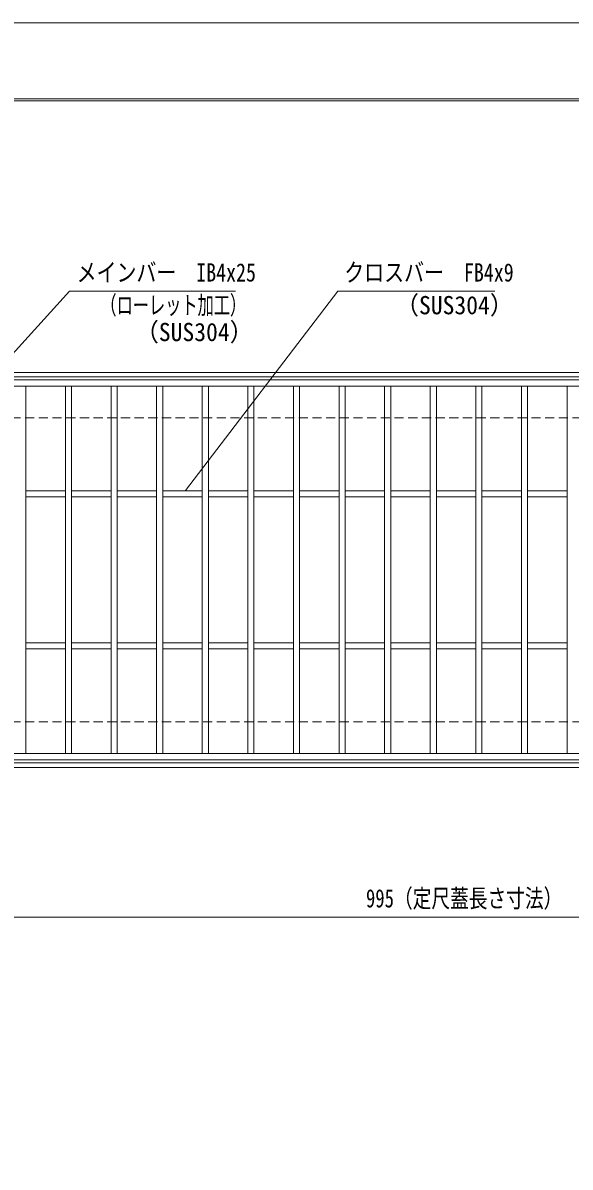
# Model space of a CAD drawing. Units: millimetres, scale not verified. Extents: x -1050 to 1050, y -742 to 742.
# Drawn here: x -578 to -218, y -11 to 742 of the extents above; entities that cross this region are included whole.
import ezdxf
from ezdxf.enums import TextEntityAlignment as Align

# ---------------------------------------------------------------- set-up
doc = ezdxf.new("R2010")
doc.units = ezdxf.units.MM
doc.header["$LTSCALE"] = 5
doc.linetypes.add('DASHED1', pattern=[1.8, 1.2, -0.6])
for name, color, linetype, lineweight in [('0-0_7-図\u3000枠', 4, 'Continuous', 9), ('0-1_寸法注釈', 2, 'Continuous', 9), ('0-3_DEFPOINTS', 134, 'Continuous', 9), ('0-5_蓋', 5, 'Continuous', 9), ('0-9_枠', 7, 'Continuous', 9), ('0-A_溝開口', 4, 'DASHED1', 9)]:
    doc.layers.add(name, color=color, linetype=linetype, lineweight=lineweight)
doc.styles.add('ＭＳ ゴシック', font='')
doc.styles.get('ＭＳ ゴシック').set_extended_font_data('MS Gothic')

msp = doc.modelspace()

# ---------------------------------------------------------------- linework, layer by layer
at = {"layer": '0-0_7-図\u3000枠'}
msp.add_line((-973.75, 691.25), (998.75, 691.25), dxfattribs=at)
msp.add_lwpolyline([(-975, 692.5), (1000, 692.5), (1000, -692.5)], dxfattribs=at)
at = {"layer": '0-1_寸法注釈'}
msp.add_line((-785.45, 153.953), (199.55, 153.953), dxfattribs=at)
for points in [[(-438.147, 565.949), (-547.371, 565.949), (-635.274, 468.935)], [(-267.513, 565.949), (-370.72, 565.949), (-471.068, 434.766)]]:
    msp.add_lwpolyline(points, dxfattribs=at)
at = {"layer": '0-3_DEFPOINTS'}
msp.add_lwpolyline([(-1050, -742.5), (-1050, 742.5), (1050, 742.5), (1050, -742.5)], close=True, dxfattribs=at)
at = {"layer": '0-5_蓋'}
for p, q in [((204.55, 507.475), (-790.45, 507.475)), ((204.55, 503.475), (-790.45, 503.475)), ((-575.95, 503.475), (-575.95, 261.475)), ((-549.95, 503.475), (-549.95, 261.475)), ((-545.95, 503.475), (-545.95, 261.475)), ((-519.95, 503.475), (-519.95, 261.475)), ((-515.95, 503.475), (-515.95, 261.475)), ((-489.95, 503.475), (-489.95, 261.475)), ((-485.95, 503.475), (-485.95, 261.475)), ((-459.95, 503.475), (-459.95, 261.475)), ((-455.95, 503.475), (-455.95, 261.475)), ((-429.95, 503.475), (-429.95, 261.475)), ((-425.95, 503.475), (-425.95, 261.475)), ((-399.95, 503.475), (-399.95, 261.475)), ((-395.95, 503.475), (-395.95, 261.475)), ((-369.95, 503.475), (-369.95, 261.475)), ((-365.95, 503.475), (-365.95, 261.475)), ((-339.95, 503.475), (-339.95, 261.475)), ((-335.95, 503.475), (-335.95, 261.475)), ((-309.95, 503.475), (-309.95, 261.475)), ((-305.95, 503.475), (-305.95, 261.475)), ((-279.95, 503.475), (-279.95, 261.475)), ((-275.95, 503.475), (-275.95, 261.475)), ((-249.95, 503.475), (-249.95, 261.475)), ((-245.95, 503.475), (-245.95, 261.475)), ((-219.95, 503.475), (-219.95, 261.475)), ((-549.95, 434.475), (-575.95, 434.475)), ((-549.95, 430.475), (-575.95, 430.475)), ((-519.95, 434.475), (-545.95, 434.475)), ((-519.95, 430.475), (-545.95, 430.475)), ((-489.95, 434.475), (-515.95, 434.475)), ((-489.95, 430.475), (-515.95, 430.475)), ((-459.95, 434.475), (-485.95, 434.475)), ((-459.95, 430.475), (-485.95, 430.475)), ((-429.95, 434.475), (-455.95, 434.475)), ((-429.95, 430.475), (-455.95, 430.475)), ((-399.95, 434.475), (-425.95, 434.475)), ((-399.95, 430.475), (-425.95, 430.475)), ((-369.95, 434.475), (-395.95, 434.475)), ((-369.95, 430.475), (-395.95, 430.475)), ((-339.95, 434.475), (-365.95, 434.475)), ((-339.95, 430.475), (-365.95, 430.475)), ((-309.95, 434.475), (-335.95, 434.475)), ((-309.95, 430.475), (-335.95, 430.475)), ((-305.95, 434.475), (-279.95, 434.475)), ((-305.95, 430.475), (-279.95, 430.475)), ((-275.95, 434.475), (-249.95, 434.475)), ((-275.95, 430.475), (-249.95, 430.475)), ((-245.95, 434.475), (-219.95, 434.475)), ((-245.95, 430.475), (-219.95, 430.475)), ((-549.95, 334.475), (-575.95, 334.475)), ((-519.95, 334.475), (-545.95, 334.475)), ((-489.95, 334.475), (-515.95, 334.475)), ((-459.95, 334.475), (-485.95, 334.475)), ((-429.95, 334.475), (-455.95, 334.475)), ((-399.95, 334.475), (-425.95, 334.475)), ((-369.95, 334.475), (-395.95, 334.475)), ((-339.95, 334.475), (-365.95, 334.475)), ((-309.95, 334.475), (-335.95, 334.475)), ((-305.95, 334.475), (-279.95, 334.475)), ((-275.95, 334.475), (-249.95, 334.475)), ((-245.95, 334.475), (-219.95, 334.475)), ((-549.95, 330.475), (-575.95, 330.475)), ((-519.95, 330.475), (-545.95, 330.475)), ((-489.95, 330.475), (-515.95, 330.475)), ((-459.95, 330.475), (-485.95, 330.475)), ((-429.95, 330.475), (-455.95, 330.475)), ((-399.95, 330.475), (-425.95, 330.475)), ((-369.95, 330.475), (-395.95, 330.475)), ((-339.95, 330.475), (-365.95, 330.475)), ((-309.95, 330.475), (-335.95, 330.475)), ((-305.95, 330.475), (-279.95, 330.475)), ((-275.95, 330.475), (-249.95, 330.475)), ((-245.95, 330.475), (-219.95, 330.475)), ((-790.45, 261.475), (204.55, 261.475)), ((-790.45, 257.475), (204.55, 257.475))]:
    msp.add_line(p, q, dxfattribs=at)
at = {"layer": '0-9_枠'}
for p, q in [((-795.45, 512.475), (409.55, 512.475)), ((-792.45, 509.475), (407.714, 509.475)), ((-795.45, 252.475), (409.55, 252.475)), ((-792.45, 255.475), (411.386, 255.475))]:
    msp.add_line(p, q, dxfattribs=at)
at = {"layer": '0-A_溝開口'}
for p, q in [((-765.45, 482.475), (204.55, 482.475)), ((-765.45, 282.475), (204.55, 282.475))]:
    msp.add_line(p, q, dxfattribs=at)

# ---------------------------------------------------------------- texts
at = {"layer": '0-1_寸法注釈', "color": 7, "style": 'ＭＳ ゴシック'}
for s, height, width, p in [('メインバー\u3000IB4x25', 12.02, 0.8, (-542.594, 568.636)), ('クロスバー\u3000FB4x9', 12.03, 0.8, (-366.554, 568.636)), ('（ローレット加工）', 12.02, 0.65, (-526.956, 547.081)), ('（SUS304）', 12.02, 0.95, (-332.951, 547.081)), ('（SUS304）', 12.02, 0.95, (-504.109, 529.416)), ('995（定尺蓋長さ寸法）', 12.03, 0.75, (-352.249, 156.64))]:
    msp.add_text(s, height=height, dxfattribs=dict(at, width=width)).set_placement(p, align=Align.BOTTOM_LEFT)

doc.saveas('drawing.dxf')
